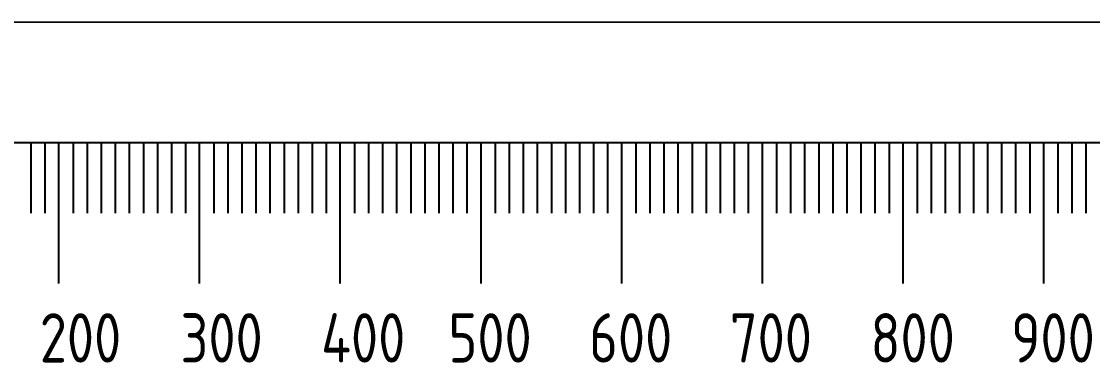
# Paper-space layout 'Лист1' of a CAD drawing. Header units: millimetres. Extents: x 20 to 579, y 6 to 381.
# Drawn here: x 400.5 to 476.6, y 220.9 to 245.1 of the extents above; entities that cross this region are included whole.
import ezdxf

# ---------------------------------------------------------------- set-up
doc = ezdxf.new("R2010")
doc.units = ezdxf.units.MM
doc.layers.add('Mechanical15', color=56, linetype='Continuous')
doc.layers.add('Розмірний', color=130, linetype='Continuous', lineweight=25)
doc.styles.add('GOST-2.304_Type-B', font='GOST Common.ttf')

psp = doc.layouts.new('Лист1')

# ---------------------------------------------------------------- linework, layer by layer
at = {"layer": 'Mechanical15', "const_width": 0.1}
psp.add_lwpolyline([(384.963, 245.021), (554.878, 245.021)], dxfattribs=at)
at = {"layer": 'Розмірний', "color": 18, "true_color": 0x000000}
for p, q in [((543.118, 236.467), (384.118, 236.467)), ((401.118, 236.467), (401.118, 231.467)), ((402.118, 236.467), (402.118, 231.467)), ((403.118, 226.467), (403.118, 236.467)), ((404.118, 236.467), (404.118, 231.467)), ((405.118, 236.467), (405.118, 231.467)), ((406.118, 236.467), (406.118, 231.467)), ((407.118, 236.467), (407.118, 231.467)), ((408.118, 236.467), (408.118, 231.467)), ((409.118, 236.467), (409.118, 231.467)), ((410.118, 236.467), (410.118, 231.467)), ((411.118, 236.467), (411.118, 231.467)), ((412.118, 236.467), (412.118, 231.467)), ((413.118, 226.467), (413.118, 236.467)), ((414.118, 236.467), (414.118, 231.467)), ((415.118, 236.467), (415.118, 231.467)), ((416.118, 236.467), (416.118, 231.467)), ((417.118, 236.467), (417.118, 231.467)), ((418.118, 236.467), (418.118, 231.467)), ((419.118, 236.467), (419.118, 231.467)), ((420.118, 236.467), (420.118, 231.467)), ((421.118, 236.467), (421.118, 231.467)), ((422.118, 236.467), (422.118, 231.467)), ((423.118, 226.467), (423.118, 236.467)), ((424.118, 236.467), (424.118, 231.467)), ((425.118, 236.467), (425.118, 231.467)), ((426.118, 236.467), (426.118, 231.467)), ((427.118, 236.467), (427.118, 231.467)), ((428.118, 236.467), (428.118, 231.467)), ((429.118, 236.467), (429.118, 231.467)), ((430.118, 236.467), (430.118, 231.467)), ((431.118, 236.467), (431.118, 231.467)), ((432.118, 236.467), (432.118, 231.467)), ((433.118, 226.467), (433.118, 236.467)), ((434.118, 236.467), (434.118, 231.467)), ((435.118, 236.467), (435.118, 231.467)), ((436.118, 236.467), (436.118, 231.467)), ((437.118, 236.467), (437.118, 231.467)), ((438.118, 236.467), (438.118, 231.467)), ((439.118, 236.467), (439.118, 231.467)), ((440.118, 236.467), (440.118, 231.467)), ((441.118, 236.467), (441.118, 231.467)), ((442.118, 236.467), (442.118, 231.467)), ((443.118, 226.467), (443.118, 236.467)), ((444.118, 236.467), (444.118, 231.467)), ((445.118, 236.467), (445.118, 231.467)), ((446.118, 236.467), (446.118, 231.467)), ((447.118, 236.467), (447.118, 231.467)), ((448.118, 236.467), (448.118, 231.467)), ((449.118, 236.467), (449.118, 231.467)), ((450.118, 236.467), (450.118, 231.467)), ((451.118, 236.467), (451.118, 231.467)), ((452.118, 236.467), (452.118, 231.467)), ((453.118, 226.467), (453.118, 236.467)), ((454.118, 236.467), (454.118, 231.467)), ((455.118, 236.467), (455.118, 231.467)), ((456.118, 236.467), (456.118, 231.467)), ((457.118, 236.467), (457.118, 231.467)), ((458.118, 236.467), (458.118, 231.467)), ((459.118, 236.467), (459.118, 231.467)), ((460.118, 236.467), (460.118, 231.467)), ((461.118, 236.467), (461.118, 231.467)), ((462.118, 236.467), (462.118, 231.467)), ((463.118, 226.467), (463.118, 236.467)), ((464.118, 236.467), (464.118, 231.467)), ((465.118, 236.467), (465.118, 231.467)), ((466.118, 236.467), (466.118, 231.467)), ((467.118, 236.467), (467.118, 231.467)), ((468.118, 236.467), (468.118, 231.467)), ((469.118, 236.467), (469.118, 231.467)), ((470.118, 236.467), (470.118, 231.467)), ((471.118, 236.467), (471.118, 231.467)), ((472.118, 236.467), (472.118, 231.467)), ((473.118, 226.467), (473.118, 236.467)), ((474.118, 236.467), (474.118, 231.467)), ((475.118, 236.467), (475.118, 231.467)), ((476.118, 236.467), (476.118, 231.467))]:
    psp.add_line(p, q, dxfattribs=at)

# ---------------------------------------------------------------- texts
at = {"layer": 'Розмірний', "color": 18, "true_color": 0x000000, "char_height": 3.5, "attachment_point": 1, "style": 'GOST-2.304_Type-B'}
for s, insert in [('{\\fGOST type A|b0|i0|c204|p34;200}', (401.755, 224.364)), ('{\\fGOST type A|b0|i0|c204|p34;300}', (411.755, 224.364)), ('{\\fGOST type A|b0|i0|c204|p34;400}', (421.755, 224.364)), ('{\\fGOST type A|b0|i0|c204|p34;500}', (430.805, 224.364)), ('{\\fGOST type A|b0|i0|c204|p34;600}', (440.805, 224.364)), ('{\\fGOST type A|b0|i0|c204|p34;700}', (450.805, 224.364)), ('{\\fGOST type A|b0|i0|c204|p34;800}', (460.805, 224.364)), ('{\\fGOST type A|b0|i0|c204|p34;900}', (470.805, 224.364))]:
    psp.add_mtext_dynamic_manual_height_columns(s, width=6.42231, gutter_width=12.5, heights=[0], dxfattribs=dict(at, insert=insert))

doc.saveas('drawing.dxf')
